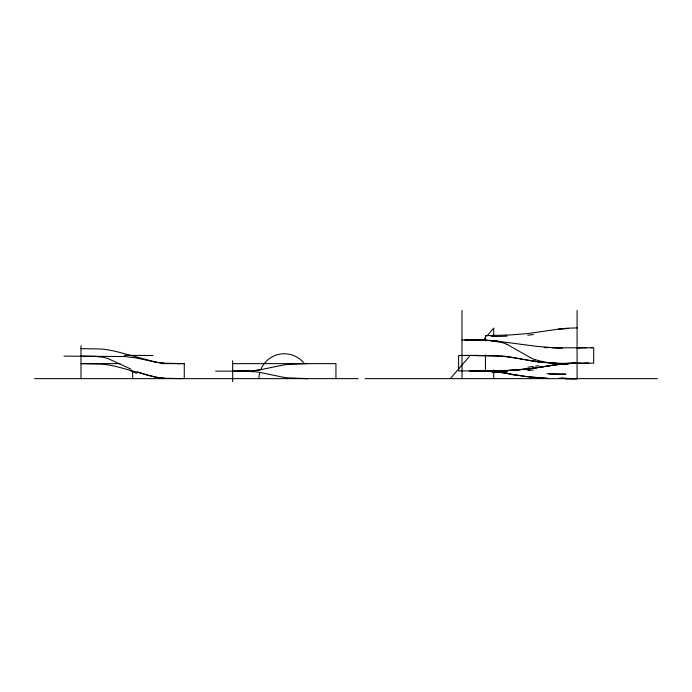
<?xml version="1.0" encoding="UTF-8"?>
<svg xmlns="http://www.w3.org/2000/svg" width="692" height="692" viewBox="0 0 692 692"><rect width="100%" height="100%" fill="white"/><g stroke="black" fill="none" stroke-linecap="round" stroke-linejoin="round"><path stroke-width="1.04" d="M450.345 378.628L469.323 356.501M483.587 339.876L485.767 337.341M486.77 336.165L493.716 328.077L493.725 335.603M232.668 371.137L254.146 370.609A57.843 40.897 0 0 0 259.794 369.883L282.717 365.125A67.522 47.748 0 0 1 287.474 364.468L307.378 363.629M532.027 368.49L555.711 364.796L554.82 364.926M550.002 365.661L545.677 366.336M544.474 366.535L529.328 368.758M543.609 366.673L546.317 366.241M540.487 367.167L542.675 366.821M547.727 366.007L550.867 365.523M549.768 365.687L560.39 364.2A132.111 132.111 0 0 1 568.106 363.542L572.587 363.361M540.59 367.149L538.402 367.495M538.514 367.478L539.552 367.314M550.78 365.532L551.861 365.367M551.792 365.376L553.565 365.108M537.355 367.651L534.406 368.083M534.795 368.032L533.921 368.153M533.843 368.161L530.911 368.559M555.313 364.857L558.729 364.399A134.205 134.205 0 0 1 568.201 363.534L570.857 363.421M532.892 368.3L528.61 368.94M556.74 364.658L558.634 364.407M556.671 364.667L559.56 364.295M560.39 328.847L527.823 333.579L506.371 335.222M531.465 368.49L516.526 369.995M529.268 368.767L504.183 370.661M559.612 364.295L560.39 364.2A132.233 132.233 0 0 1 568.201 363.542M528.8 368.819L527.745 368.948M528.714 368.836L527.217 369.009M526.526 369.087L523.645 369.39M526.655 369.07L525.626 369.182M523.758 369.372L524.692 369.277M521.915 369.554L522.719 369.476M521.811 369.563L520.09 369.71M519.19 369.788L519.995 369.718M515.652 370.056L519.095 369.796M518.204 369.865L515.687 370.056M514.787 370.116L515.583 370.064M514.727 370.125L511.405 370.332M515.436 370.168L507.011 370.575M511.362 370.332L508.966 370.454L509.736 370.419M507.392 370.531L508.17 370.497M569.732 363.464L573.841 363.317M505.852 370.601L506.613 370.566M503.681 370.678L499.944 370.791M572.561 363.361L593.71 363.196L593.71 347.765L591.193 347.765M573.097 363.343L580.605 363.222M569.784 363.421L554.154 363.317L537.857 361.812M570.822 363.395L574.654 363.3L566.834 363.49M478.553 355.351L464.669 355.48M573.642 363.326L584.498 363.205M499.918 370.791L496.129 370.869M574.308 363.309L575.908 363.283M501.639 370.73L494.304 370.886M566.843 363.49L561.039 363.534M575.701 363.283L576.177 363.274M577.085 327.904L568.201 328.181A134.222 134.222 0 0 0 558.729 329.037M580.579 347.791L551.732 347.817M576.626 363.265L577.924 363.248M495.671 370.869L496.138 370.869M577.085 347.799L579.671 347.799M495.697 370.825L475.119 370.912M493.405 370.895L493.863 370.895M580.579 347.791L584.472 347.773M492.972 370.903L491.631 370.912M492.384 335.551L485.455 335.559L485.455 340.922M485.654 340.006L461.979 340.04M578.789 347.782L592.438 347.765M491.225 370.912L492.384 370.903A130.459 42.523 0 0 0 504.952 370.644A97.823 22.931 0 0 1 491.225 370.903L485.455 370.921L485.455 354.849M573.123 363.257L567.353 363.274M478.752 370.912L492.419 370.808A130.537 42.549 0 0 0 506.31 370.402M489.867 370.912L490.749 370.912M584.463 347.765L586.582 347.765M584.463 363.205L588.84 363.205M466.469 340.04L470.716 340.04M80.999 348.621L101.041 349.027A81.656 81.656 0 0 1 109.561 350.109L113.972 351.017A180.975 180.975 0 0 1 121.61 352.946L155.717 362.132A81.656 81.656 0 0 0 164.238 363.222L184.271 363.629L184.271 378.636M470.084 355.48L458.623 355.48L458.623 370.921L473.752 370.921M63.984 356.12L124.733 356.527L135.805 357.894L155.717 362.124A81.846 81.846 8.8 0 0 164.238 363.213M80.999 356.12L94.882 356.328L102.477 357.176A39.262 35.11 0 0 1 108.125 358.62L131.047 369.165M120.062 363.629L80.999 363.629L101.041 364.035A81.656 81.656 0 0 1 109.561 365.125L113.972 366.033A180.975 180.975 0 0 1 121.61 367.962L155.717 377.14A81.466 81.466 0 0 0 164.238 378.23L181.944 378.636M161.383 363.629L184.271 363.629M232.668 363.629L335.94 363.629L335.94 378.636M215.653 371.137L249.682 371.137M471.131 370.921L477.169 370.912M487.229 370.921L488.327 370.921M305.925 378.636L307.378 378.636L287.474 377.797A67.522 47.748 0 0 1 282.717 377.14L259.794 372.382A57.843 40.897 0 0 0 254.146 371.665L237.192 371.137M34.6 378.636L358.214 378.636M365.082 378.636L657.4 378.636M467.238 340.04L480.594 340.17M464.669 340.04L488.751 340.49L501.639 342.436A39.548 37.844 -0.1 0 1 507.011 344.322M470.577 340.04L474.522 340.049M473.242 355.489L485.654 355.567M469.859 355.48L501.639 356.155M473.242 370.921L476.286 370.929M469.262 370.921L478.752 370.929M565.468 378.74L577.085 378.697L577.085 310.448M474.331 340.049L477.999 340.057M177.68 363.62L179.747 363.629M475.317 370.929L492.419 371.033L487.739 370.973M477.765 340.057L481.165 340.075M482.047 370.938L485.031 370.955M477.93 370.938L489.114 371.085M479.028 370.938L495.533 371.526M480.897 340.075L484.045 340.092M560.823 363.534L540.936 362.193L520.825 358.94M560.39 363.525L568.201 363.456A132.085 132.025 15.8 0 0 560.373 364.087M483.76 340.092L486.364 340.118M485.455 355.558L487.289 355.584M574.239 378.602L564.784 378.368M573.997 378.593L577.085 378.636L569.412 378.697A138.85 138.85 0 0 1 561.463 378.403L558.773 378.213M572.154 378.567L570.433 378.541M487.903 355.593L489.737 355.627M544.206 347.609L548.029 347.695M490.343 355.636L496.449 355.835M569.602 378.524L561.1 378.178M482.583 340.222L484.538 340.282A145.502 104.397 0 0 1 498.05 341.251L536.239 346.303L557.034 348.007M557.034 363.438L544.569 362.124L535.539 359.771M497.055 355.87L509.381 356.986L508.845 356.916M490.403 371.137L504.416 373.005M563.954 378.334L561.446 378.195M495.619 371.535L501.146 372.382M507.011 356.683L520.349 358.845M539.129 361.977L532.027 360.964L534.397 361.328M536.222 361.596L535.348 361.466M509.71 357.037L511.224 357.254M511.431 357.288L512.668 357.479M514.952 374.969L531.638 377.209L547.813 378.386L525.487 376.509L502.037 372.547M531.465 360.878L529.821 360.601M513.481 357.617L514.303 357.755M515.116 357.894L515.929 358.032M528.186 360.307L528.999 360.454M526.543 360.013L527.365 360.16M516.742 358.179L517.564 358.326M511.068 374.286L506.76 373.464M518.377 358.482L519.199 358.629M524.908 359.71L525.73 359.866M520.012 358.785L521.984 359.157M523.273 359.399L524.086 359.555M154.264 361.855L155.717 362.124M504.805 373.083L505.766 373.273M137.388 371.863L146.756 375.029L155.717 377.14A81.656 81.656 0 0 0 164.238 378.23M507.011 344.322L530.306 357.6M493.725 370.03L493.725 378.636M461.979 310.448L461.979 378.636M232.668 360.714L232.668 381.552M132.639 371.137L132.639 378.636M80.999 345.706L80.999 378.636M136.644 373.351A82.236 60.187 15.7 0 1 130.148 370.557M259.794 369.883A58.863 41.624 0 0 1 252.701 370.722M565.762 373.983A177.585 66.432 -0.8 0 1 546.948 373.671M258.938 378.636A25.37 25.37 0 0 1 259.63 373.204M260.746 369.718A25.37 25.37 0 0 1 304.212 363.395M124.257 355.359A81.846 0.977 -0.1 0 1 152.958 355.524M565.762 374.329A183.337 68.586 -0.8 0 1 549.154 374.078M514.649 375.081A21.694 1.868 8.8 0 1 510.445 374.329M568.089 363.905A131.921 131.394 -11.8 0 0 560.433 364.554A132.085 131.558 -11.8 0 1 568.218 363.897M538.566 365.679A145.311 48.924 -10.2 0 1 535.556 366.137M484.547 340.196A145.502 104.509 0 0 1 498.076 341.147M533.247 366.492A143.123 83.135 -10.9 0 1 527.866 367.184M506.994 372.209A130.537 44.374 0.1 0 1 492.462 372.547M507.054 371.517A97.693 23.943 0.1 0 1 491.277 371.855M558.738 364.468A130.286 124.967 0 0 1 569.213 363.56M507.253 371.042A110.495 29.055 0.1 0 1 501.795 371.197M507.245 370.947A101.984 24.644 0.1 0 1 501.786 371.102M507.227 371.249A140.234 47.047 0.1 0 1 501.778 371.405M533.376 369.909A143.123 86.517 -11.2 0 1 527.78 370.618M562.345 347.92A140.588 133.712 -5.2 0 1 557.043 347.825M506.31 335.049A130.537 42.549 0 0 1 492.375 335.361M533.376 334.556A143.123 86.517 -11.2 0 1 527.78 335.257M560.433 329.202A132.085 131.558 -11.8 0 1 568.218 328.536M507.054 336.165A97.693 23.943 0.1 0 1 491.277 336.502M535.513 359.84A45.118 41.702 12.8 0 1 530.271 357.66M501.657 356.043A85.177 57.886 0 0 1 507.037 356.57M562.354 347.687A140.588 133.47 -5.1 0 1 557.051 347.592M587.681 363.205L586.574 363.205L587.681 363.205"/></g></svg>
